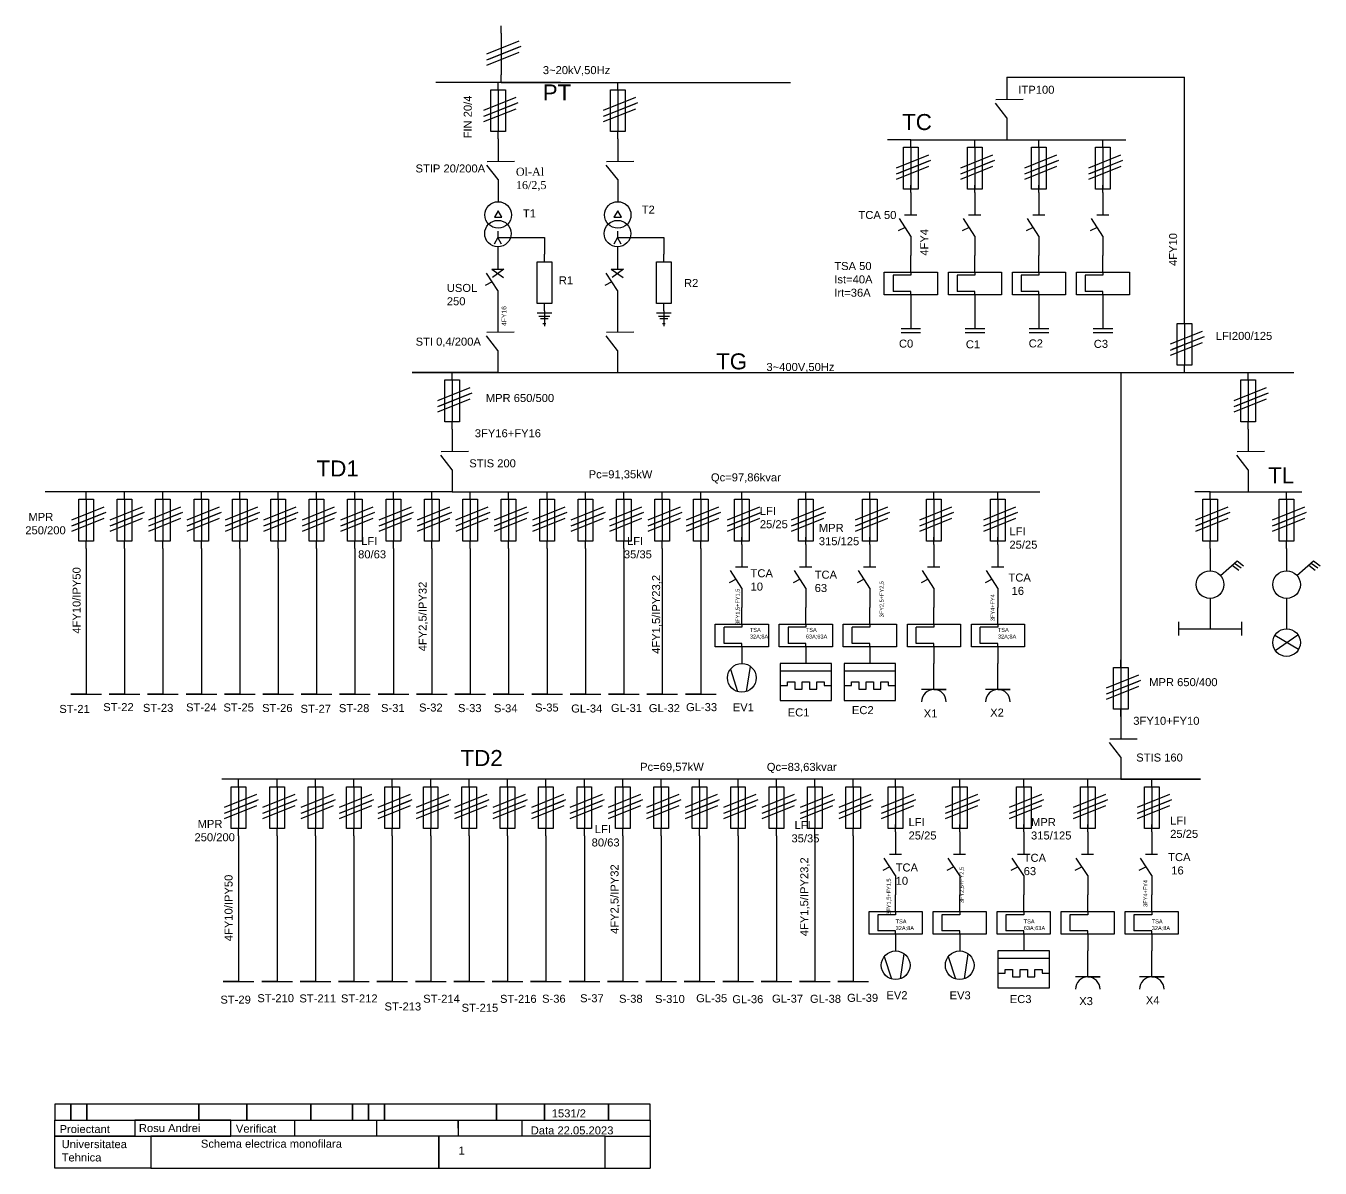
# Model space of a CAD drawing. Header units: millimetres. Extents: x 183 to 844, y 11 to 367.
# Drawn here: x 182.9 to 587.2, y 10.6 to 367.5 of the extents above; entities that cross this region are included whole.
import ezdxf

# ---------------------------------------------------------------- set-up
doc = ezdxf.new("R2010")
doc.units = ezdxf.units.MM
doc.styles.get("Standard").update_dxf_attribs({"font": 'arial.ttf'})

# ---------------------------------------------------------------- blocks, each defined once
blk = doc.blocks.new('*U5')
for p, q in [((0, 24.5), (0, 26.81)), ((0, 24.5), (0, 11.47)), ((-4.44, 18.11), (5.64, 22.14)), ((-4.44, 16.21), (5.65, 20.24)), ((-4.44, 16.21), (5.65, 20.24)), ((-4.44, 16.21), (5.65, 20.24)), ((-4.44, 16.21), (5.65, 20.24)), ((-3.83, 16.45), (6.25, 20.48)), ((-4.44, 14.56), (5.65, 18.59)), ((0, 10.39), (0, 12.7)), ((0, 10.39), (0, 3.4)), ((0, -3.23), (-3.56, 2.22)), ((-1.95, 3.38), (1.84, 3.42)), ((-1.78, -0.5), (-4, -1.63)), ((0, -3.23), (0, -9.25)), ((0, -14.49), (0, -9.25)), ((0, -15.49), (-5.55, -15.49)), ((0, -14.49), (0, -15.49)), ((0, -20.57), (-5.55, -20.57)), ((0, -21.57), (0, -20.57)), ((0, -21.57), (0, -26.81))]:
    blk.add_line(p, q)
for points in [[(-2.29, 24.5), (2.29, 24.5), (2.29, 11.47), (-2.29, 11.47)], [(-8.29, -14.49), (8.29, -14.49), (8.29, -21.57), (-8.29, -21.57)]]:
    blk.add_lwpolyline(points, close=True)
blk = doc.blocks.new('*U6')
at = {"color": 0, "linetype": 'ByBlock', "lineweight": -2, "transparency": 16777216}
for p in [(0, 0), (20, 0), (40, 0), (60, 0), (80, 0)]:
    blk.add_blockref('*U5', p, dxfattribs=at)
blk = doc.blocks.new('*U7')
for p, q in [((0, 24.5), (0, 26.81)), ((0, 24.5), (0, 11.47)), ((-4.44, 18.11), (5.64, 22.14)), ((-4.44, 16.21), (5.65, 20.24)), ((-4.44, 16.21), (5.65, 20.24)), ((-4.44, 16.21), (5.65, 20.24)), ((-4.44, 16.21), (5.65, 20.24)), ((-3.83, 16.45), (6.25, 20.48)), ((-4.44, 14.56), (5.65, 18.59)), ((0, 10.39), (0, 12.7)), ((0, 10.39), (0, 3.4)), ((0, -3.23), (-3.56, 2.22)), ((-1.95, 3.38), (1.84, 3.42)), ((-1.78, -0.5), (-4, -1.63)), ((0, -3.23), (0, -9.25)), ((0, -14.49), (0, -9.25)), ((0, -15.49), (-5.55, -15.49)), ((0, -14.49), (0, -15.49)), ((0, -20.57), (-5.55, -20.57)), ((0, -21.57), (0, -20.57)), ((0, -21.57), (0, -26.81))]:
    blk.add_line(p, q)
for points in [[(-2.29, 24.5), (2.29, 24.5), (2.29, 11.47), (-2.29, 11.47)], [(-8.29, -14.49), (8.29, -14.49), (8.29, -21.57), (-8.29, -21.57)]]:
    blk.add_lwpolyline(points, close=True)
blk = doc.blocks.new('*U8')
at = {"color": 0, "linetype": 'ByBlock', "lineweight": -2, "transparency": 16777216}
for p in [(0, 0), (20, 0), (40, 0), (60, 0), (80, 0)]:
    blk.add_blockref('*U7', p, dxfattribs=at)
blk = doc.blocks.new('*U9')
for p, q in [((0, 24.5), (0, 26.81)), ((0, 24.5), (0, 11.47)), ((-4.44, 18.11), (5.64, 22.14)), ((-4.44, 16.21), (5.65, 20.24)), ((-4.44, 16.21), (5.65, 20.24)), ((-4.44, 16.21), (5.65, 20.24)), ((-4.44, 16.21), (5.65, 20.24)), ((-3.83, 16.45), (6.25, 20.48)), ((-4.44, 14.56), (5.65, 18.59)), ((0, 10.39), (0, 12.7)), ((0, 10.39), (0, 3.4)), ((0, -3.23), (-3.56, 2.22)), ((-1.95, 3.38), (1.84, 3.42)), ((-1.78, -0.5), (-4, -1.63)), ((0, -3.23), (0, -9.25)), ((0, -14.49), (0, -9.25)), ((0, -15.49), (-5.55, -15.49)), ((0, -14.49), (0, -15.49)), ((0, -20.57), (-5.55, -20.57)), ((0, -21.57), (0, -20.57)), ((0, -21.57), (0, -26.81))]:
    blk.add_line(p, q)
for points in [[(-2.29, 24.5), (2.29, 24.5), (2.29, 11.47), (-2.29, 11.47)], [(-8.29, -14.49), (8.29, -14.49), (8.29, -21.57), (-8.29, -21.57)]]:
    blk.add_lwpolyline(points, close=True)
blk = doc.blocks.new('*U10')
at = {"color": 0, "linetype": 'ByBlock', "lineweight": -2, "transparency": 16777216}
for p in [(0, 0), (20, 0), (40, 0), (60, 0)]:
    blk.add_blockref('*U9', p, dxfattribs=at)

msp = doc.modelspace()

# ---------------------------------------------------------------- linework, layer by layer
for p, q in [((331.37, 365.15), (331.37, 367.46)), ((331.37, 365.15), (331.37, 352.12)), ((326.92, 358.77), (337.01, 362.8)), ((326.93, 356.87), (337.01, 360.9)), ((326.93, 356.87), (337.01, 360.9)), ((326.93, 356.87), (337.01, 360.9)), ((326.93, 356.87), (337.01, 360.9)), ((327.54, 357.11), (337.62, 361.14)), ((326.93, 355.21), (337.01, 359.24)), ((331.37, 349.81), (331.37, 352.12)), ((349.93, 349.81), (310.96, 349.81)), ((330.45, 347.5), (330.45, 349.81)), ((331.37, 349.81), (349.93, 349.81)), ((349.93, 349.81), (367.8, 349.81)), ((367.8, 347.5), (367.8, 349.81)), ((367.8, 349.81), (421.78, 349.81)), ((489.38, 351.46), (489.38, 344.47)), ((489.38, 351.46), (544.89, 351.46)), ((544.89, 276.79), (544.89, 351.46)), ((326, 341.12), (336.08, 345.15)), ((330.45, 347.5), (330.45, 334.47)), ((363.35, 341.12), (373.44, 345.15)), ((367.8, 347.5), (367.8, 334.47)), ((485.91, 344.44), (494.47, 344.52)), ((326.01, 339.22), (336.09, 343.25)), ((326.01, 339.22), (336.09, 343.25)), ((326.01, 339.22), (336.09, 343.25)), ((326.01, 339.22), (336.09, 343.25)), ((326.01, 337.56), (336.09, 341.59)), ((326.61, 339.46), (336.7, 343.49)), ((363.36, 339.22), (373.44, 343.25)), ((363.36, 339.22), (373.44, 343.25)), ((363.36, 339.22), (373.44, 343.25)), ((363.36, 339.22), (373.44, 343.25)), ((363.36, 337.56), (373.44, 341.59)), ((363.97, 339.46), (374.05, 343.49)), ((489.38, 338.76), (485.82, 343.29)), ((489.38, 338.76), (489.38, 331.82)), ((330.45, 332.16), (330.45, 334.47)), ((330.45, 332.16), (330.45, 325.17)), ((367.8, 332.16), (367.8, 334.47)), ((367.8, 332.16), (367.8, 325.17)), ((459.38, 331.82), (452.12, 331.82)), ((459.38, 331.82), (519.38, 331.82)), ((519.38, 331.82), (526.52, 331.82)), ((330.45, 319.46), (326.88, 323.99)), ((326.97, 325.14), (335.53, 325.22)), ((367.8, 319.46), (364.23, 323.99)), ((364.32, 325.14), (372.88, 325.22)), ((330.45, 319.46), (330.45, 312.52)), ((367.8, 319.46), (367.8, 312.52)), ((330.35, 303.31), (330.35, 301.31)), ((367.71, 303.31), (367.71, 301.31)), ((330.35, 301.31), (344.88, 301.31)), ((344.88, 301.31), (344.88, 296.09)), ((367.71, 301.31), (382.23, 301.31)), ((382.23, 301.31), (382.23, 296.09)), ((330.39, 298.42), (330.39, 291.42)), ((344.88, 293.78), (344.88, 296.09)), ((367.74, 298.42), (367.74, 291.42)), ((382.23, 293.78), (382.23, 296.09)), ((328.43, 291.4), (332.22, 291.44)), ((328.43, 291.4), (332.12, 288.89)), ((332.22, 291.44), (328.68, 288.89)), ((365.79, 291.4), (369.57, 291.44)), ((365.79, 291.4), (369.47, 288.89)), ((369.57, 291.44), (366.03, 288.89)), ((328.6, 287.52), (326.38, 286.39)), ((330.39, 284.8), (326.82, 290.24)), ((365.96, 287.52), (363.74, 286.39)), ((367.74, 284.8), (364.17, 290.24)), ((453.83, 289.53), (453.83, 284.45)), ((473.83, 289.53), (473.83, 284.45)), ((493.83, 289.53), (493.83, 284.45)), ((513.83, 289.53), (513.83, 284.45)), ((330.39, 284.8), (330.39, 278.78)), ((367.74, 284.8), (367.74, 278.78)), ((344.88, 278.44), (344.88, 280.75)), ((382.23, 278.44), (382.23, 280.75)), ((330.39, 278.78), (330.39, 271.78)), ((342.6, 277.78), (347.17, 277.78)), ((343.16, 276.78), (346.61, 276.78)), ((346.11, 275.88), (343.66, 275.88)), ((344.88, 278.44), (344.88, 277.78)), ((344.88, 277.78), (344.88, 275.17)), ((344.88, 275.17), (344.88, 273.68)), ((367.74, 278.78), (367.74, 271.78)), ((379.95, 277.78), (384.52, 277.78)), ((380.51, 276.78), (383.96, 276.78)), ((383.46, 275.88), (381.01, 275.88)), ((382.23, 278.44), (382.23, 277.78)), ((382.23, 277.78), (382.23, 275.17)), ((382.23, 275.17), (382.23, 273.68)), ((459.38, 278.21), (459.38, 272.93)), ((479.38, 278.21), (479.38, 272.93)), ((499.38, 278.21), (499.38, 272.93)), ((519.38, 278.21), (519.38, 272.93)), ((544.89, 274.48), (544.89, 276.79)), ((326.91, 271.75), (335.47, 271.83)), ((344.46, 274.43), (345.3, 274.43)), ((364.26, 271.75), (372.82, 271.83)), ((381.81, 274.43), (382.66, 274.43)), ((456.32, 272.93), (459.38, 272.93)), ((456.32, 271.7), (459.38, 271.7)), ((459.38, 272.93), (462.44, 272.93)), ((459.38, 271.7), (462.44, 271.7)), ((476.32, 272.93), (479.38, 272.93)), ((476.32, 271.7), (479.38, 271.7)), ((479.38, 272.93), (482.44, 272.93)), ((479.38, 271.7), (482.44, 271.7)), ((496.32, 272.93), (499.38, 272.93)), ((496.32, 271.7), (499.38, 271.7)), ((499.38, 272.93), (502.44, 272.93)), ((499.38, 271.7), (502.44, 271.7)), ((516.32, 272.93), (519.38, 272.93)), ((516.32, 271.7), (519.38, 271.7)), ((519.38, 272.93), (522.44, 272.93)), ((519.38, 271.7), (522.44, 271.7)), ((540.44, 268.09), (550.52, 272.12)), ((544.89, 274.48), (544.89, 261.45)), ((330.39, 266.08), (326.82, 270.61)), ((367.74, 266.08), (364.17, 270.61)), ((540.45, 266.19), (550.53, 270.22)), ((540.45, 266.19), (550.53, 270.22)), ((540.45, 266.19), (550.53, 270.22)), ((540.45, 266.19), (550.53, 270.22)), ((540.45, 264.54), (550.53, 268.57)), ((541.05, 266.43), (551.14, 270.46)), ((330.39, 266.08), (330.39, 259.14)), ((367.74, 266.08), (367.74, 259.14)), ((330.39, 259.14), (303.55, 259.14)), ((303.55, 259.14), (524.97, 259.14)), ((316.09, 256.83), (316.09, 259.14)), ((316.09, 256.83), (316.09, 259.14)), ((524.97, 259.14), (524.97, 144.69)), ((524.97, 259.14), (564.8, 259.14)), ((544.89, 259.14), (544.89, 261.45)), ((564.8, 256.83), (564.8, 259.14)), ((564.8, 256.83), (564.8, 259.14)), ((564.8, 259.14), (579.04, 259.14)), ((316.09, 256.83), (316.09, 243.8)), ((316.09, 256.83), (316.09, 243.8)), ((564.8, 256.83), (564.8, 243.8)), ((564.8, 256.83), (564.8, 243.8)), ((311.65, 250.44), (321.73, 254.47)), ((311.65, 250.44), (321.73, 254.47)), ((311.65, 248.54), (321.74, 252.57)), ((311.65, 248.54), (321.74, 252.57)), ((311.65, 248.54), (321.74, 252.57)), ((311.65, 248.54), (321.74, 252.57)), ((311.65, 248.54), (321.74, 252.57)), ((311.65, 248.54), (321.74, 252.57)), ((311.65, 248.54), (321.74, 252.57)), ((311.65, 248.54), (321.74, 252.57)), ((311.65, 246.88), (321.74, 250.91)), ((311.65, 246.88), (321.74, 250.91)), ((312.26, 248.78), (322.34, 252.81)), ((312.26, 248.78), (322.34, 252.81)), ((560.36, 250.44), (570.44, 254.47)), ((560.36, 250.44), (570.44, 254.47)), ((560.36, 248.54), (570.45, 252.57)), ((560.36, 248.54), (570.45, 252.57)), ((560.36, 248.54), (570.45, 252.57)), ((560.36, 248.54), (570.45, 252.57)), ((560.36, 248.54), (570.45, 252.57)), ((560.36, 248.54), (570.45, 252.57)), ((560.36, 248.54), (570.45, 252.57)), ((560.36, 248.54), (570.45, 252.57)), ((560.36, 246.89), (570.45, 250.92)), ((560.36, 246.89), (570.45, 250.92)), ((560.97, 248.78), (571.05, 252.81)), ((560.97, 248.78), (571.05, 252.81)), ((316.09, 241.49), (316.09, 243.8)), ((316.09, 241.49), (316.09, 243.8)), ((564.8, 241.49), (564.8, 243.8)), ((564.8, 241.49), (564.8, 243.8)), ((316.09, 241.49), (316.09, 234.49)), ((316.09, 241.49), (316.09, 234.49)), ((564.8, 241.49), (564.8, 234.49)), ((564.8, 241.49), (564.8, 234.49)), ((312.62, 234.46), (321.18, 234.54)), ((312.62, 234.46), (321.18, 234.54)), ((561.33, 234.46), (569.88, 234.54)), ((561.33, 234.46), (569.88, 234.54)), ((316.09, 228.79), (312.53, 233.32)), ((316.09, 228.79), (312.53, 233.32)), ((564.8, 228.79), (561.24, 233.32)), ((564.8, 228.79), (561.24, 233.32)), ((316.09, 228.79), (316.09, 221.85)), ((316.09, 228.79), (316.09, 221.85)), ((564.8, 228.79), (564.8, 221.85)), ((564.8, 228.79), (564.8, 221.85)), ((316.09, 221.85), (188.99, 221.85)), ((201.73, 219.54), (201.73, 221.85)), ((201.73, 219.54), (201.73, 206.51)), ((213.73, 219.54), (213.73, 221.85)), ((213.73, 219.54), (213.73, 206.51)), ((225.73, 219.54), (225.73, 221.85)), ((225.73, 219.54), (225.73, 206.51)), ((237.73, 219.54), (237.73, 221.85)), ((237.73, 219.54), (237.73, 206.51)), ((249.73, 219.54), (249.73, 221.85)), ((249.73, 219.54), (249.73, 206.51)), ((261.73, 219.54), (261.73, 221.85)), ((261.73, 219.54), (261.73, 206.51)), ((273.73, 219.54), (273.73, 221.85)), ((273.73, 219.54), (273.73, 206.51)), ((285.73, 219.54), (285.73, 221.85)), ((285.73, 219.54), (285.73, 206.51)), ((297.73, 219.54), (297.73, 221.85)), ((297.73, 219.54), (297.73, 206.51)), ((309.73, 219.54), (309.73, 221.85)), ((309.73, 219.54), (309.73, 206.51)), ((316.09, 221.85), (404.2, 221.85)), ((321.73, 219.54), (321.73, 221.85)), ((321.73, 219.54), (321.73, 206.51)), ((333.73, 219.54), (333.73, 221.85)), ((333.73, 219.54), (333.73, 206.51)), ((345.73, 219.54), (345.73, 221.85)), ((345.73, 219.54), (345.73, 206.51)), ((357.73, 219.54), (357.73, 221.85)), ((357.73, 219.54), (357.73, 206.51)), ((369.73, 219.54), (369.73, 221.85)), ((369.73, 219.54), (369.73, 206.51)), ((381.73, 219.54), (381.73, 221.85)), ((381.73, 219.54), (381.73, 206.51)), ((393.73, 219.54), (393.73, 221.85)), ((393.73, 219.54), (393.73, 206.51)), ((404.2, 221.85), (499.7, 221.85)), ((552.84, 221.85), (548.05, 221.85)), ((552.84, 221.85), (564.8, 221.85)), ((552.84, 219.54), (552.84, 221.85)), ((552.84, 219.54), (552.84, 221.85)), ((552.84, 219.54), (552.84, 206.51)), ((552.84, 219.54), (552.84, 206.51)), ((564.8, 221.85), (576.76, 221.85)), ((576.76, 221.85), (581.49, 221.85)), ((576.76, 219.54), (576.76, 221.85)), ((576.76, 219.54), (576.76, 221.85)), ((576.76, 219.54), (576.76, 206.51)), ((576.76, 219.54), (576.76, 206.51)), ((197.28, 213.15), (207.37, 217.18)), ((197.29, 211.25), (207.37, 215.28)), ((197.29, 211.25), (207.37, 215.28)), ((197.29, 211.25), (207.37, 215.28)), ((197.29, 211.25), (207.37, 215.28)), ((197.9, 211.49), (207.98, 215.52)), ((209.28, 213.15), (219.37, 217.18)), ((209.29, 211.25), (219.37, 215.28)), ((209.29, 211.25), (219.37, 215.28)), ((209.29, 211.25), (219.37, 215.28)), ((209.29, 211.25), (219.37, 215.28)), ((209.9, 211.49), (219.98, 215.52)), ((221.28, 213.15), (231.37, 217.18)), ((221.29, 211.25), (231.37, 215.28)), ((221.29, 211.25), (231.37, 215.28)), ((221.29, 211.25), (231.37, 215.28)), ((221.29, 211.25), (231.37, 215.28)), ((221.9, 211.49), (231.98, 215.52)), ((233.28, 213.15), (243.37, 217.18)), ((233.29, 211.25), (243.37, 215.28)), ((233.29, 211.25), (243.37, 215.28)), ((233.29, 211.25), (243.37, 215.28)), ((233.29, 211.25), (243.37, 215.28)), ((233.9, 211.49), (243.98, 215.52)), ((245.28, 213.15), (255.37, 217.18)), ((245.29, 211.25), (255.37, 215.28)), ((245.29, 211.25), (255.37, 215.28)), ((245.29, 211.25), (255.37, 215.28)), ((245.29, 211.25), (255.37, 215.28)), ((245.9, 211.49), (255.98, 215.52)), ((257.28, 213.15), (267.37, 217.18)), ((257.29, 211.25), (267.37, 215.28)), ((257.29, 211.25), (267.37, 215.28)), ((257.29, 211.25), (267.37, 215.28)), ((257.29, 211.25), (267.37, 215.28)), ((257.9, 211.49), (267.98, 215.52)), ((269.28, 213.15), (279.37, 217.18)), ((269.29, 211.25), (279.37, 215.28)), ((269.29, 211.25), (279.37, 215.28)), ((269.29, 211.25), (279.37, 215.28)), ((269.29, 211.25), (279.37, 215.28)), ((269.9, 211.49), (279.98, 215.52)), ((281.28, 213.15), (291.37, 217.18)), ((281.29, 211.25), (291.37, 215.28)), ((281.29, 211.25), (291.37, 215.28)), ((281.29, 211.25), (291.37, 215.28)), ((281.29, 211.25), (291.37, 215.28)), ((281.9, 211.49), (291.98, 215.52)), ((293.28, 213.15), (303.37, 217.18)), ((293.29, 211.25), (303.37, 215.28)), ((293.29, 211.25), (303.37, 215.28)), ((293.29, 211.25), (303.37, 215.28)), ((293.29, 211.25), (303.37, 215.28)), ((293.9, 211.49), (303.98, 215.52)), ((305.28, 213.15), (315.37, 217.18)), ((305.29, 211.25), (315.37, 215.28)), ((305.29, 211.25), (315.37, 215.28)), ((305.29, 211.25), (315.37, 215.28)), ((305.29, 211.25), (315.37, 215.28)), ((305.9, 211.49), (315.98, 215.52)), ((317.28, 213.15), (327.37, 217.18)), ((317.29, 211.25), (327.37, 215.28)), ((317.29, 211.25), (327.37, 215.28)), ((317.29, 211.25), (327.37, 215.28)), ((317.29, 211.25), (327.37, 215.28)), ((317.9, 211.49), (327.98, 215.52)), ((329.28, 213.15), (339.37, 217.18)), ((329.29, 211.25), (339.37, 215.28)), ((329.29, 211.25), (339.37, 215.28)), ((329.29, 211.25), (339.37, 215.28)), ((329.29, 211.25), (339.37, 215.28)), ((329.9, 211.49), (339.98, 215.52)), ((341.28, 213.15), (351.37, 217.18)), ((341.29, 211.25), (351.37, 215.28)), ((341.29, 211.25), (351.37, 215.28)), ((341.29, 211.25), (351.37, 215.28)), ((341.29, 211.25), (351.37, 215.28)), ((341.9, 211.49), (351.98, 215.52)), ((353.28, 213.15), (363.37, 217.18)), ((353.29, 211.25), (363.37, 215.28)), ((353.29, 211.25), (363.37, 215.28)), ((353.29, 211.25), (363.37, 215.28)), ((353.29, 211.25), (363.37, 215.28)), ((353.9, 211.49), (363.98, 215.52)), ((365.28, 213.15), (375.37, 217.18)), ((365.29, 211.25), (375.37, 215.28)), ((365.29, 211.25), (375.37, 215.28)), ((365.29, 211.25), (375.37, 215.28)), ((365.29, 211.25), (375.37, 215.28)), ((365.9, 211.49), (375.98, 215.52)), ((377.28, 213.15), (387.37, 217.18)), ((377.29, 211.25), (387.37, 215.28)), ((377.29, 211.25), (387.37, 215.28)), ((377.29, 211.25), (387.37, 215.28)), ((377.29, 211.25), (387.37, 215.28)), ((377.9, 211.49), (387.98, 215.52)), ((389.28, 213.15), (399.37, 217.18)), ((389.29, 211.25), (399.37, 215.28)), ((389.29, 211.25), (399.37, 215.28)), ((389.29, 211.25), (399.37, 215.28)), ((389.29, 211.25), (399.37, 215.28)), ((389.9, 211.49), (399.98, 215.52)), ((548.4, 213.15), (558.48, 217.18)), ((548.4, 213.15), (558.48, 217.18)), ((548.41, 211.25), (558.49, 215.28)), ((548.41, 211.25), (558.49, 215.28)), ((548.41, 211.25), (558.49, 215.28)), ((548.41, 211.25), (558.49, 215.28)), ((548.41, 211.25), (558.49, 215.28)), ((548.41, 211.25), (558.49, 215.28)), ((548.41, 211.25), (558.49, 215.28)), ((548.41, 211.25), (558.49, 215.28)), ((549.01, 211.49), (559.1, 215.52)), ((549.01, 211.49), (559.1, 215.52)), ((572.31, 213.15), (582.4, 217.18)), ((572.31, 213.15), (582.4, 217.18)), ((572.32, 211.25), (582.4, 215.28)), ((572.32, 211.25), (582.4, 215.28)), ((572.32, 211.25), (582.4, 215.28)), ((572.32, 211.25), (582.4, 215.28)), ((572.32, 211.25), (582.4, 215.28)), ((572.32, 211.25), (582.4, 215.28)), ((572.32, 211.25), (582.4, 215.28)), ((572.32, 211.25), (582.4, 215.28)), ((572.93, 211.49), (583.01, 215.52)), ((572.93, 211.49), (583.01, 215.52)), ((197.29, 209.6), (207.37, 213.63)), ((209.29, 209.6), (219.37, 213.63)), ((221.29, 209.6), (231.37, 213.63)), ((233.29, 209.6), (243.37, 213.63)), ((245.29, 209.6), (255.37, 213.63)), ((257.29, 209.6), (267.37, 213.63)), ((269.29, 209.6), (279.37, 213.63)), ((281.29, 209.6), (291.37, 213.63)), ((293.29, 209.6), (303.37, 213.63)), ((305.29, 209.6), (315.37, 213.63)), ((317.29, 209.6), (327.37, 213.63)), ((329.29, 209.6), (339.37, 213.63)), ((341.29, 209.6), (351.37, 213.63)), ((353.29, 209.6), (363.37, 213.63)), ((365.29, 209.6), (375.37, 213.63)), ((377.29, 209.6), (387.37, 213.63)), ((389.29, 209.6), (399.37, 213.63)), ((548.41, 209.6), (558.49, 213.63)), ((548.41, 209.6), (558.49, 213.63)), ((572.32, 209.6), (582.4, 213.63)), ((572.32, 209.6), (582.4, 213.63)), ((201.73, 204.2), (201.73, 206.51)), ((213.73, 204.2), (213.73, 206.51)), ((225.73, 204.2), (225.73, 206.51)), ((237.73, 204.2), (237.73, 206.51)), ((249.73, 204.2), (249.73, 206.51)), ((261.73, 204.2), (261.73, 206.51)), ((273.73, 204.2), (273.73, 206.51)), ((285.73, 204.2), (285.73, 206.51)), ((297.73, 204.2), (297.73, 206.51)), ((309.73, 204.2), (309.73, 206.51)), ((321.73, 204.2), (321.73, 206.51)), ((333.73, 204.2), (333.73, 206.51)), ((345.73, 204.2), (345.73, 206.51)), ((357.73, 204.2), (357.73, 206.51)), ((369.73, 204.2), (369.73, 206.51)), ((381.73, 204.2), (381.73, 206.51)), ((393.73, 204.2), (393.73, 206.51)), ((552.84, 204.2), (552.84, 206.51)), ((552.84, 204.2), (552.84, 206.51)), ((576.76, 204.2), (576.76, 206.51)), ((576.76, 204.2), (576.76, 206.51)), ((201.73, 204.2), (201.73, 190.07)), ((213.73, 204.2), (213.73, 190.07)), ((225.73, 204.2), (225.73, 190.07)), ((237.73, 204.2), (237.73, 190.07)), ((249.73, 204.2), (249.73, 190.07)), ((261.73, 204.2), (261.73, 190.07)), ((273.73, 204.2), (273.73, 190.07)), ((285.73, 204.2), (285.73, 190.07)), ((297.73, 204.2), (297.73, 190.07)), ((309.73, 204.2), (309.73, 190.07)), ((321.73, 204.2), (321.73, 190.07)), ((333.73, 204.2), (333.73, 190.07)), ((345.73, 204.2), (345.73, 190.07)), ((357.73, 204.2), (357.73, 190.07)), ((369.73, 204.2), (369.73, 190.07)), ((381.73, 204.2), (381.73, 190.07)), ((393.73, 204.2), (393.73, 190.07)), ((552.84, 204.2), (552.84, 197.2)), ((552.84, 204.2), (552.84, 197.2)), ((576.76, 204.2), (576.76, 197.2)), ((576.76, 204.2), (576.76, 197.2)), ((556.08, 195.73), (561.28, 200.29)), ((559.77, 198.97), (561.81, 197.45)), ((560.53, 199.63), (562.56, 198.11)), ((561.28, 200.29), (563.31, 198.76)), ((580, 195.73), (585.19, 200.29)), ((583.69, 198.97), (585.72, 197.45)), ((584.44, 199.63), (586.47, 198.11)), ((585.19, 200.29), (587.23, 198.76)), ((201.73, 190.07), (201.73, 158.67)), ((213.73, 190.07), (213.73, 158.67)), ((225.73, 190.07), (225.73, 158.67)), ((237.73, 190.07), (237.73, 158.67)), ((249.73, 190.07), (249.73, 158.67)), ((261.73, 190.07), (261.73, 158.67)), ((273.73, 190.07), (273.73, 158.67)), ((285.73, 190.07), (285.73, 158.67)), ((297.73, 190.07), (297.73, 158.67)), ((309.73, 190.07), (309.73, 158.67)), ((321.73, 190.07), (321.73, 158.67)), ((333.73, 190.07), (333.73, 158.67)), ((345.73, 190.07), (345.73, 158.67)), ((357.73, 190.07), (357.73, 158.67)), ((369.73, 190.07), (369.73, 158.67)), ((381.73, 190.07), (381.73, 158.67)), ((393.73, 190.07), (393.73, 158.67)), ((552.84, 188.59), (552.84, 179.08)), ((576.76, 188.59), (576.76, 179.08)), ((401.01, 174.47), (401.01, 179.55)), ((421.01, 179.55), (421.01, 174.47)), ((441.01, 174.47), (441.01, 179.55)), ((461.01, 174.47), (461.01, 179.55)), ((481.01, 174.47), (481.01, 179.55)), ((542.98, 181.21), (542.98, 176.95)), ((542.98, 179.08), (562.7, 179.08)), ((562.7, 181.21), (562.7, 176.95)), ((580.48, 172.59), (573.04, 176.95)), ((573.23, 172.3), (580.29, 177.24)), ((403, 166.45), (405.22, 159.49)), ((408.06, 159.53), (409.26, 167.33)), ((418.5, 165.93), (434.63, 165.93)), ((438.5, 165.93), (454.63, 165.93)), ((466.57, 160.12), (466.57, 168.23)), ((486.57, 160.12), (486.57, 168.23)), ((524.97, 167.03), (524.97, 169.34)), ((524.97, 167.03), (524.97, 169.34)), ((524.97, 167.03), (524.97, 154)), ((524.97, 167.03), (524.97, 154)), ((420.81, 161.32), (420.81, 162.47)), ((420.81, 162.47), (423.11, 162.47)), ((423.11, 162.47), (423.11, 160.17)), ((425.42, 160.17), (425.42, 162.47)), ((425.42, 162.47), (427.72, 162.47)), ((427.72, 162.47), (427.72, 160.17)), ((430.02, 160.17), (430.02, 162.47)), ((430.02, 162.47), (432.33, 162.47)), ((432.33, 162.47), (432.33, 161.32)), ((440.81, 161.32), (440.81, 162.47)), ((440.81, 162.47), (443.11, 162.47)), ((443.11, 162.47), (443.11, 160.17)), ((445.42, 160.17), (445.42, 162.47)), ((445.42, 162.47), (447.72, 162.47)), ((447.72, 162.47), (447.72, 160.17)), ((450.02, 160.17), (450.02, 162.47)), ((450.02, 162.47), (452.33, 162.47)), ((452.33, 162.47), (452.33, 161.32)), ((520.53, 160.64), (530.61, 164.67)), ((520.53, 160.64), (530.61, 164.67)), ((520.54, 158.74), (530.62, 162.77)), ((520.54, 158.74), (530.62, 162.77)), ((520.54, 158.74), (530.62, 162.77)), ((520.54, 158.74), (530.62, 162.77)), ((520.54, 158.74), (530.62, 162.77)), ((520.54, 158.74), (530.62, 162.77)), ((520.54, 158.74), (530.62, 162.77)), ((520.54, 158.74), (530.62, 162.77)), ((521.14, 158.98), (531.22, 163.01)), ((521.14, 158.98), (531.22, 163.01)), ((201.73, 158.67), (196.94, 158.67)), ((196.94, 158.67), (206.52, 158.67)), ((213.73, 158.67), (208.94, 158.67)), ((208.94, 158.67), (218.52, 158.67)), ((225.73, 158.67), (220.94, 158.67)), ((220.94, 158.67), (230.52, 158.67)), ((237.73, 158.67), (232.94, 158.67)), ((232.94, 158.67), (242.52, 158.67)), ((249.73, 158.67), (244.94, 158.67)), ((244.94, 158.67), (254.52, 158.67)), ((261.73, 158.67), (256.94, 158.67)), ((256.94, 158.67), (266.52, 158.67)), ((273.73, 158.67), (268.94, 158.67)), ((268.94, 158.67), (278.52, 158.67)), ((285.73, 158.67), (280.94, 158.67)), ((280.94, 158.67), (290.52, 158.67)), ((297.73, 158.67), (292.94, 158.67)), ((292.94, 158.67), (302.52, 158.67)), ((309.73, 158.67), (304.94, 158.67)), ((304.94, 158.67), (314.52, 158.67)), ((321.73, 158.67), (316.94, 158.67)), ((316.94, 158.67), (326.52, 158.67)), ((333.73, 158.67), (328.94, 158.67)), ((328.94, 158.67), (338.52, 158.67)), ((345.73, 158.67), (340.94, 158.67)), ((340.94, 158.67), (350.52, 158.67)), ((357.73, 158.67), (352.94, 158.67)), ((352.94, 158.67), (362.52, 158.67)), ((369.73, 158.67), (364.94, 158.67)), ((364.94, 158.67), (374.52, 158.67)), ((381.73, 158.67), (376.94, 158.67)), ((376.94, 158.67), (386.52, 158.67)), ((393.73, 158.67), (388.94, 158.67)), ((388.94, 158.67), (398.52, 158.67)), ((418.5, 161.32), (420.81, 161.32)), ((423.11, 160.17), (425.42, 160.17)), ((427.72, 160.17), (430.02, 160.17)), ((432.33, 161.32), (434.63, 161.32)), ((438.5, 161.32), (440.81, 161.32)), ((443.11, 160.17), (445.42, 160.17)), ((447.72, 160.17), (450.02, 160.17)), ((452.33, 161.32), (454.63, 161.32)), ((470.41, 160.12), (462.72, 160.12)), ((466.57, 160.12), (470.41, 160.12)), ((490.41, 160.12), (482.72, 160.12)), ((486.57, 160.12), (490.41, 160.12)), ((520.54, 157.09), (530.62, 161.12)), ((520.54, 157.09), (530.62, 161.12)), ((524.97, 151.69), (524.97, 154)), ((524.97, 151.69), (524.97, 154)), ((524.97, 151.69), (524.97, 144.69)), ((524.97, 151.69), (524.97, 144.69)), ((524.97, 138.99), (521.41, 143.52)), ((524.97, 138.99), (521.41, 143.52)), ((521.5, 144.66), (530.06, 144.74)), ((521.5, 144.66), (530.06, 144.74)), ((524.97, 138.99), (524.97, 132.05)), ((524.97, 138.99), (524.97, 132.05)), ((524.97, 138.99), (524.97, 132.05)), ((249.38, 132.05), (244.17, 132.05)), ((549.85, 132.05), (249.38, 132.05)), ((249.38, 129.74), (249.38, 132.05)), ((249.38, 129.74), (249.38, 116.71)), ((261.38, 129.74), (261.38, 132.05)), ((261.38, 129.74), (261.38, 116.71)), ((273.38, 129.74), (273.38, 132.05)), ((273.38, 129.74), (273.38, 116.71)), ((285.38, 129.74), (285.38, 132.05)), ((285.38, 129.74), (285.38, 116.71)), ((297.38, 129.74), (297.38, 132.05)), ((297.38, 129.74), (297.38, 116.71)), ((309.38, 129.74), (309.38, 132.05)), ((309.38, 129.74), (309.38, 116.71)), ((321.38, 129.74), (321.38, 132.05)), ((321.38, 129.74), (321.38, 116.71)), ((333.38, 129.74), (333.38, 132.05)), ((333.38, 129.74), (333.38, 116.71)), ((345.38, 129.74), (345.38, 132.05)), ((345.38, 129.74), (345.38, 116.71)), ((357.38, 129.74), (357.38, 132.05)), ((357.38, 129.74), (357.38, 116.71)), ((369.38, 129.74), (369.38, 132.05)), ((369.38, 129.74), (369.38, 116.71)), ((381.38, 129.74), (381.38, 132.05)), ((381.38, 129.74), (381.38, 116.71)), ((393.38, 129.74), (393.38, 132.05)), ((393.38, 129.74), (393.38, 116.71)), ((405.38, 129.74), (405.38, 132.05)), ((405.38, 129.74), (405.38, 116.71)), ((417.38, 129.74), (417.38, 132.05)), ((417.38, 129.74), (417.38, 116.71)), ((429.38, 129.74), (429.38, 132.05)), ((429.38, 129.74), (429.38, 116.71)), ((441.38, 129.74), (441.38, 132.05)), ((441.38, 129.74), (441.38, 116.71)), ((524.97, 132.05), (549.85, 132.05)), ((244.93, 123.35), (255.02, 127.38)), ((244.94, 121.45), (255.03, 125.48)), ((244.94, 121.45), (255.03, 125.48)), ((244.94, 121.45), (255.03, 125.48)), ((244.94, 121.45), (255.03, 125.48)), ((245.55, 121.69), (255.63, 125.72)), ((256.93, 123.35), (267.02, 127.38)), ((256.94, 121.45), (267.03, 125.48)), ((256.94, 121.45), (267.03, 125.48)), ((256.94, 121.45), (267.03, 125.48)), ((256.94, 121.45), (267.03, 125.48)), ((257.55, 121.69), (267.63, 125.72)), ((268.93, 123.35), (279.02, 127.38)), ((268.94, 121.45), (279.03, 125.48)), ((268.94, 121.45), (279.03, 125.48)), ((268.94, 121.45), (279.03, 125.48)), ((268.94, 121.45), (279.03, 125.48)), ((269.55, 121.69), (279.63, 125.72)), ((280.93, 123.35), (291.02, 127.38)), ((280.94, 121.45), (291.03, 125.48)), ((280.94, 121.45), (291.03, 125.48)), ((280.94, 121.45), (291.03, 125.48)), ((280.94, 121.45), (291.03, 125.48)), ((281.55, 121.69), (291.63, 125.72)), ((292.93, 123.35), (303.02, 127.38)), ((292.94, 121.45), (303.03, 125.48)), ((292.94, 121.45), (303.03, 125.48)), ((292.94, 121.45), (303.03, 125.48)), ((292.94, 121.45), (303.03, 125.48)), ((293.55, 121.69), (303.63, 125.72)), ((304.93, 123.35), (315.02, 127.38)), ((304.94, 121.45), (315.03, 125.48)), ((304.94, 121.45), (315.03, 125.48)), ((304.94, 121.45), (315.03, 125.48)), ((304.94, 121.45), (315.03, 125.48)), ((305.55, 121.69), (315.63, 125.72)), ((316.93, 123.35), (327.02, 127.38)), ((316.94, 121.45), (327.03, 125.48)), ((316.94, 121.45), (327.03, 125.48)), ((316.94, 121.45), (327.03, 125.48)), ((316.94, 121.45), (327.03, 125.48)), ((317.55, 121.69), (327.63, 125.72)), ((328.93, 123.35), (339.02, 127.38)), ((328.94, 121.45), (339.03, 125.48)), ((328.94, 121.45), (339.03, 125.48)), ((328.94, 121.45), (339.03, 125.48)), ((328.94, 121.45), (339.03, 125.48)), ((329.55, 121.69), (339.63, 125.72)), ((340.93, 123.35), (351.02, 127.38)), ((340.94, 121.45), (351.03, 125.48)), ((340.94, 121.45), (351.03, 125.48)), ((340.94, 121.45), (351.03, 125.48)), ((340.94, 121.45), (351.03, 125.48)), ((341.55, 121.69), (351.63, 125.72)), ((352.93, 123.35), (363.02, 127.38)), ((352.94, 121.45), (363.03, 125.48)), ((352.94, 121.45), (363.03, 125.48)), ((352.94, 121.45), (363.03, 125.48)), ((352.94, 121.45), (363.03, 125.48)), ((353.55, 121.69), (363.63, 125.72)), ((364.93, 123.35), (375.02, 127.38)), ((364.94, 121.45), (375.03, 125.48)), ((364.94, 121.45), (375.03, 125.48)), ((364.94, 121.45), (375.03, 125.48)), ((364.94, 121.45), (375.03, 125.48)), ((365.55, 121.69), (375.63, 125.72)), ((376.93, 123.35), (387.02, 127.38)), ((376.94, 121.45), (387.03, 125.48)), ((376.94, 121.45), (387.03, 125.48)), ((376.94, 121.45), (387.03, 125.48)), ((376.94, 121.45), (387.03, 125.48)), ((377.55, 121.69), (387.63, 125.72)), ((388.93, 123.35), (399.02, 127.38)), ((388.94, 121.45), (399.03, 125.48)), ((388.94, 121.45), (399.03, 125.48)), ((388.94, 121.45), (399.03, 125.48)), ((388.94, 121.45), (399.03, 125.48)), ((389.55, 121.69), (399.63, 125.72)), ((400.93, 123.35), (411.02, 127.38)), ((400.94, 121.45), (411.03, 125.48)), ((400.94, 121.45), (411.03, 125.48)), ((400.94, 121.45), (411.03, 125.48)), ((400.94, 121.45), (411.03, 125.48)), ((401.55, 121.69), (411.63, 125.72)), ((412.93, 123.35), (423.02, 127.38)), ((412.94, 121.45), (423.03, 125.48)), ((412.94, 121.45), (423.03, 125.48)), ((412.94, 121.45), (423.03, 125.48)), ((412.94, 121.45), (423.03, 125.48)), ((413.55, 121.69), (423.63, 125.72)), ((424.93, 123.35), (435.02, 127.38)), ((424.94, 121.45), (435.03, 125.48)), ((424.94, 121.45), (435.03, 125.48)), ((424.94, 121.45), (435.03, 125.48)), ((424.94, 121.45), (435.03, 125.48)), ((425.55, 121.69), (435.63, 125.72)), ((436.93, 123.35), (447.02, 127.38)), ((436.94, 121.45), (447.03, 125.48)), ((436.94, 121.45), (447.03, 125.48)), ((436.94, 121.45), (447.03, 125.48)), ((436.94, 121.45), (447.03, 125.48)), ((437.55, 121.69), (447.63, 125.72)), ((244.94, 119.8), (255.03, 123.83)), ((256.94, 119.8), (267.03, 123.83)), ((268.94, 119.8), (279.03, 123.83)), ((280.94, 119.8), (291.03, 123.83)), ((292.94, 119.8), (303.03, 123.83)), ((304.94, 119.8), (315.03, 123.83)), ((316.94, 119.8), (327.03, 123.83)), ((328.94, 119.8), (339.03, 123.83)), ((340.94, 119.8), (351.03, 123.83)), ((352.94, 119.8), (363.03, 123.83)), ((364.94, 119.8), (375.03, 123.83)), ((376.94, 119.8), (387.03, 123.83)), ((388.94, 119.8), (399.03, 123.83)), ((400.94, 119.8), (411.03, 123.83)), ((412.94, 119.8), (423.03, 123.83)), ((424.94, 119.8), (435.03, 123.83)), ((436.94, 119.8), (447.03, 123.83)), ((249.38, 114.4), (249.38, 116.71)), ((249.38, 114.4), (249.38, 100.27)), ((261.38, 114.4), (261.38, 116.71)), ((261.38, 114.4), (261.38, 100.27)), ((273.38, 114.4), (273.38, 116.71)), ((273.38, 114.4), (273.38, 100.27)), ((285.38, 114.4), (285.38, 116.71)), ((285.38, 114.4), (285.38, 100.27)), ((297.38, 114.4), (297.38, 116.71)), ((297.38, 114.4), (297.38, 100.27)), ((309.38, 114.4), (309.38, 116.71)), ((309.38, 114.4), (309.38, 100.27)), ((321.38, 114.4), (321.38, 116.71)), ((321.38, 114.4), (321.38, 100.27)), ((333.38, 114.4), (333.38, 116.71)), ((333.38, 114.4), (333.38, 100.27)), ((345.38, 114.4), (345.38, 116.71)), ((345.38, 114.4), (345.38, 100.27)), ((357.38, 114.4), (357.38, 116.71)), ((357.38, 114.4), (357.38, 100.27)), ((369.38, 114.4), (369.38, 116.71)), ((369.38, 114.4), (369.38, 100.27)), ((381.38, 114.4), (381.38, 116.71)), ((381.38, 114.4), (381.38, 100.27)), ((393.38, 114.4), (393.38, 116.71)), ((393.38, 114.4), (393.38, 100.27)), ((405.38, 114.4), (405.38, 116.71)), ((405.38, 114.4), (405.38, 100.27)), ((417.38, 114.4), (417.38, 116.71)), ((417.38, 114.4), (417.38, 100.27)), ((429.38, 114.4), (429.38, 116.71)), ((429.38, 114.4), (429.38, 100.27)), ((441.38, 114.4), (441.38, 116.71)), ((441.38, 114.4), (441.38, 100.27)), ((249.38, 100.27), (249.38, 68.87)), ((261.38, 100.27), (261.38, 68.87)), ((273.38, 100.27), (273.38, 68.87)), ((285.38, 100.27), (285.38, 68.87)), ((297.38, 100.27), (297.38, 68.87)), ((309.38, 100.27), (309.38, 68.87)), ((321.38, 100.27), (321.38, 68.87)), ((333.38, 100.27), (333.38, 68.87)), ((345.38, 100.27), (345.38, 68.87)), ((357.38, 100.27), (357.38, 68.87)), ((369.38, 100.27), (369.38, 68.87)), ((381.38, 100.27), (381.38, 68.87)), ((393.38, 100.27), (393.38, 68.87)), ((405.38, 100.27), (405.38, 68.87)), ((417.38, 100.27), (417.38, 68.87)), ((429.38, 100.27), (429.38, 68.87)), ((441.38, 100.27), (441.38, 68.87)), ((449.08, 89.75), (449.08, 84.67)), ((469.08, 89.75), (469.08, 84.67)), ((489.08, 89.75), (489.08, 84.67)), ((509.08, 89.75), (509.08, 84.67)), ((529.08, 89.75), (529.08, 84.67)), ((456.13, 69.74), (457.32, 77.53)), ((476.13, 69.74), (477.32, 77.53)), ((514.63, 70.32), (514.63, 78.43)), ((534.63, 70.32), (534.63, 78.43)), ((451.06, 76.66), (453.28, 69.69)), ((471.06, 76.66), (473.28, 69.69)), ((486.57, 76.13), (502.7, 76.13)), ((249.38, 68.87), (244.59, 68.87)), ((244.59, 68.87), (254.17, 68.87)), ((261.38, 68.87), (256.59, 68.87)), ((256.59, 68.87), (266.17, 68.87)), ((273.38, 68.87), (268.59, 68.87)), ((268.59, 68.87), (278.17, 68.87)), ((285.38, 68.87), (280.59, 68.87)), ((280.59, 68.87), (290.17, 68.87)), ((297.38, 68.87), (292.59, 68.87)), ((292.59, 68.87), (302.17, 68.87)), ((309.38, 68.87), (304.59, 68.87)), ((304.59, 68.87), (314.17, 68.87)), ((321.38, 68.87), (316.59, 68.87)), ((316.59, 68.87), (326.17, 68.87)), ((333.38, 68.87), (328.59, 68.87)), ((328.59, 68.87), (338.17, 68.87)), ((345.38, 68.87), (340.59, 68.87)), ((340.59, 68.87), (350.17, 68.87)), ((357.38, 68.87), (352.59, 68.87)), ((352.59, 68.87), (362.17, 68.87)), ((369.38, 68.87), (364.59, 68.87)), ((364.59, 68.87), (374.17, 68.87)), ((381.38, 68.87), (376.59, 68.87)), ((376.59, 68.87), (386.17, 68.87)), ((393.38, 68.87), (388.59, 68.87)), ((388.59, 68.87), (398.17, 68.87)), ((405.38, 68.87), (400.59, 68.87)), ((400.59, 68.87), (410.17, 68.87)), ((417.38, 68.87), (412.59, 68.87)), ((412.59, 68.87), (422.17, 68.87)), ((429.38, 68.87), (424.59, 68.87)), ((424.59, 68.87), (434.17, 68.87)), ((441.38, 68.87), (436.59, 68.87)), ((436.59, 68.87), (446.17, 68.87)), ((486.57, 71.52), (488.87, 71.52)), ((488.87, 71.52), (488.87, 72.67)), ((488.87, 72.67), (491.18, 72.67)), ((491.18, 72.67), (491.18, 70.37)), ((491.18, 70.37), (493.48, 70.37)), ((493.48, 70.37), (493.48, 72.67)), ((493.48, 72.67), (495.78, 72.67)), ((495.78, 72.67), (495.78, 70.37)), ((495.78, 70.37), (498.09, 70.37)), ((498.09, 70.37), (498.09, 72.67)), ((498.09, 72.67), (500.39, 72.67)), ((500.39, 72.67), (500.39, 71.52)), ((500.39, 71.52), (502.7, 71.52)), ((518.48, 70.32), (510.79, 70.32)), ((514.63, 70.32), (518.48, 70.32)), ((538.48, 70.32), (530.79, 70.32)), ((534.63, 70.32), (538.48, 70.32)), ((266.93, 20.57), (266.93, 25.57)), ((292.43, 25.57), (292.43, 20.57)), ((317.93, 23.07), (317.93, 25.57)), ((317.93, 25.57), (317.93, 20.57)), ((337.93, 20.57), (337.93, 25.57)), ((377.93, 25.57), (377.93, 10.57)), ((363.93, 20.57), (377.93, 20.57)), ((363.93, 10.57), (377.93, 10.57))]:
    msp.add_line(p, q)
for points in [[(328.16, 347.5), (332.73, 347.5), (332.73, 334.47), (328.16, 334.47)], [(365.51, 347.5), (370.08, 347.5), (370.08, 334.47), (365.51, 334.47)], [(330.45, 309.72), (329.29, 307.72), (331.6, 307.72)], [(367.8, 309.72), (366.64, 307.72), (368.96, 307.72)], [(342.6, 293.78), (347.17, 293.78), (347.17, 280.75), (342.6, 280.75)], [(379.95, 293.78), (384.52, 293.78), (384.52, 280.75), (379.95, 280.75)], [(542.6, 274.48), (547.17, 274.48), (547.17, 261.45), (542.6, 261.45)], [(313.81, 256.83), (318.38, 256.83), (318.38, 243.8), (313.81, 243.8)], [(313.81, 256.83), (318.38, 256.83), (318.38, 243.8), (313.81, 243.8)], [(562.51, 256.83), (567.09, 256.83), (567.09, 243.8), (562.51, 243.8)], [(562.51, 256.83), (567.09, 256.83), (567.09, 243.8), (562.51, 243.8)], [(199.44, 219.54), (204.01, 219.54), (204.01, 206.51), (199.44, 206.51)], [(211.44, 219.54), (216.01, 219.54), (216.01, 206.51), (211.44, 206.51)], [(223.44, 219.54), (228.01, 219.54), (228.01, 206.51), (223.44, 206.51)], [(235.44, 219.54), (240.01, 219.54), (240.01, 206.51), (235.44, 206.51)], [(247.44, 219.54), (252.01, 219.54), (252.01, 206.51), (247.44, 206.51)], [(259.44, 219.54), (264.01, 219.54), (264.01, 206.51), (259.44, 206.51)], [(271.44, 219.54), (276.01, 219.54), (276.01, 206.51), (271.44, 206.51)], [(283.44, 219.54), (288.01, 219.54), (288.01, 206.51), (283.44, 206.51)], [(295.44, 219.54), (300.01, 219.54), (300.01, 206.51), (295.44, 206.51)], [(307.44, 219.54), (312.01, 219.54), (312.01, 206.51), (307.44, 206.51)], [(319.44, 219.54), (324.01, 219.54), (324.01, 206.51), (319.44, 206.51)], [(331.44, 219.54), (336.01, 219.54), (336.01, 206.51), (331.44, 206.51)], [(343.44, 219.54), (348.01, 219.54), (348.01, 206.51), (343.44, 206.51)], [(355.44, 219.54), (360.01, 219.54), (360.01, 206.51), (355.44, 206.51)], [(367.44, 219.54), (372.01, 219.54), (372.01, 206.51), (367.44, 206.51)], [(379.44, 219.54), (384.01, 219.54), (384.01, 206.51), (379.44, 206.51)], [(391.44, 219.54), (396.01, 219.54), (396.01, 206.51), (391.44, 206.51)], [(550.56, 219.54), (555.13, 219.54), (555.13, 206.51), (550.56, 206.51)], [(550.56, 219.54), (555.13, 219.54), (555.13, 206.51), (550.56, 206.51)], [(574.47, 219.54), (579.04, 219.54), (579.04, 206.51), (574.47, 206.51)], [(574.47, 219.54), (579.04, 219.54), (579.04, 206.51), (574.47, 206.51)], [(418.5, 156.71), (434.63, 156.71), (434.63, 168.23), (418.5, 168.23)], [(438.5, 156.71), (454.63, 156.71), (454.63, 168.23), (438.5, 168.23)], [(522.69, 167.03), (527.26, 167.03), (527.26, 154), (522.69, 154)], [(522.69, 167.03), (527.26, 167.03), (527.26, 154), (522.69, 154)], [(247.09, 129.74), (251.66, 129.74), (251.66, 116.71), (247.09, 116.71)], [(259.09, 129.74), (263.66, 129.74), (263.66, 116.71), (259.09, 116.71)], [(271.09, 129.74), (275.66, 129.74), (275.66, 116.71), (271.09, 116.71)], [(283.09, 129.74), (287.66, 129.74), (287.66, 116.71), (283.09, 116.71)], [(295.09, 129.74), (299.66, 129.74), (299.66, 116.71), (295.09, 116.71)], [(307.09, 129.74), (311.66, 129.74), (311.66, 116.71), (307.09, 116.71)], [(319.09, 129.74), (323.66, 129.74), (323.66, 116.71), (319.09, 116.71)], [(331.09, 129.74), (335.66, 129.74), (335.66, 116.71), (331.09, 116.71)], [(343.09, 129.74), (347.66, 129.74), (347.66, 116.71), (343.09, 116.71)], [(355.09, 129.74), (359.66, 129.74), (359.66, 116.71), (355.09, 116.71)], [(367.09, 129.74), (371.66, 129.74), (371.66, 116.71), (367.09, 116.71)], [(379.09, 129.74), (383.66, 129.74), (383.66, 116.71), (379.09, 116.71)], [(391.09, 129.74), (395.66, 129.74), (395.66, 116.71), (391.09, 116.71)], [(403.09, 129.74), (407.66, 129.74), (407.66, 116.71), (403.09, 116.71)], [(415.09, 129.74), (419.66, 129.74), (419.66, 116.71), (415.09, 116.71)], [(427.09, 129.74), (431.66, 129.74), (431.66, 116.71), (427.09, 116.71)], [(439.09, 129.74), (443.66, 129.74), (443.66, 116.71), (439.09, 116.71)], [(486.57, 66.91), (502.7, 66.91), (502.7, 78.43), (486.57, 78.43)], [(196.93, 30.57), (191.93, 30.57), (191.93, 25.57), (196.93, 25.57)], [(201.93, 30.57), (196.93, 30.57), (196.93, 25.57), (201.93, 25.57)], [(201.93, 25.57), (236.93, 25.57), (236.93, 30.57), (201.93, 30.57)], [(236.93, 25.57), (251.93, 25.57), (251.93, 30.57), (236.93, 30.57)], [(251.93, 25.57), (271.93, 25.57), (271.93, 30.57), (251.93, 30.57)], [(271.93, 25.57), (284.93, 25.57), (284.93, 30.57), (271.93, 30.57)], [(289.93, 30.57), (284.93, 30.57), (284.93, 25.57), (289.93, 25.57)], [(294.93, 30.57), (289.93, 30.57), (289.93, 25.57), (294.93, 25.57)], [(294.93, 25.57), (329.93, 25.57), (329.93, 30.57), (294.93, 30.57)], [(329.93, 25.57), (344.93, 25.57), (344.93, 30.57), (329.93, 30.57)], [(344.93, 25.57), (364.93, 25.57), (364.93, 30.57), (344.93, 30.57)], [(364.93, 25.57), (377.93, 25.57), (377.93, 30.57), (364.93, 30.57)], [(191.93, 25.57), (216.93, 25.57), (216.93, 20.57), (191.93, 20.57)], [(216.93, 20.57), (246.93, 20.57), (246.93, 25.57), (216.93, 25.57)], [(191.93, 20.57), (221.93, 20.57), (221.93, 10.57), (191.93, 10.57)], [(221.93, 10.57), (311.93, 10.57), (311.93, 20.57), (221.93, 20.57)], [(311.93, 10.57), (363.93, 10.57), (363.93, 20.57), (311.93, 20.57)]]:
    msp.add_lwpolyline(points, close=True)
for points in [[(331.51, 299.3), (330.35, 301.31), (329.2, 299.3)], [(368.86, 299.3), (367.71, 301.31), (366.55, 299.3)]]:
    msp.add_lwpolyline(points)
for centre, radius in [((330.45, 308.38), 4.14), ((367.8, 308.38), 4.14), ((330.39, 302.56), 4.14), ((367.74, 302.56), 4.14), ((552.84, 192.89), 4.31), ((576.76, 192.89), 4.31), ((576.76, 174.77), 4.31), ((406.57, 163.75), 4.48), ((454.63, 73.96), 4.48), ((474.63, 73.96), 4.48)]:
    msp.add_circle(centre, radius)
for centre in [(466.57, 156.27), (486.57, 156.27), (514.63, 66.47), (534.63, 66.47)]:
    msp.add_arc(centre, 3.84, 0, 180)

# ---------------------------------------------------------------- block references
for name, p in [('*U10', (459.38, 305.02)), ('*U6', (406.57, 195.04)), ('*U8', (454.63, 105.24))]:
    msp.add_blockref(name, p)

# ---------------------------------------------------------------- texts
at = {"attachment_point": 1}
for s, width, gutter_width, insert, char_height in [('3~20kV,50Hz', 20.033, 12.5, (344.41, 354.89), 2.5), ('PT', 13.0709, 25, (344.38, 349.16), 5), ('ITP100', 12.0265, 12.5, (492.97, 348.76), 2.5), ('TC', 31.4628, 25, (456.63, 339.92), 5), ('STIP 20/200A', 21.8304, 12.5, (304.64, 324.17), 2.5), ('{\\fTimes New Roman|b0|i0|c0|p18;Ol-Al 16/2,5}', 10.6382, 12.5, (336, 323.14), 2.5), ('T2', 8.3953, 12.5, (375.31, 311.31), 2.5), ('T1', 8.3953, 12.5, (338.19, 310.13), 2.5), ('TCA 50', 12.0265, 12.5, (443.02, 309.63), 2.5), ('TSA 50\\PIst=40A\\PIrt=36A', 12.0265, 12.5, (435.46, 293.68), 2.5), ('R1', 8.3953, 12.5, (349.4, 289.21), 2.5), ('R2', 8.3953, 12.5, (388.51, 288.38), 2.5), ('USOL 250', 13.3605, 12.5, (314.42, 286.84), 2.5), ('LFI200/125', 27.8036, 12.5, (554.61, 271.85), 2.5), ('STI 0,4/200A', 21.8304, 12.5, (304.67, 270.06), 2.5), ('C0', 6.45, 12.5, (455.66, 269.44), 2.5), ('C1', 6.45, 12.5, (476.55, 269.22), 2.5), ('C2', 6.45, 12.5, (496.18, 269.5), 2.5), ('C3', 6.45, 12.5, (516.52, 269.36), 2.5), ('TG', 31.4628, 25, (398.53, 265.14), 5), ('3~400V,50Hz', 20.033, 12.5, (414.26, 262.14), 2.5), ('MPR 650/500', 23.3556, 12.5, (326.59, 252.45), 2.5), ('3FY16+FY16', 23.3556, 12.5, (323.16, 241.43), 2.5), ('TD1', 31.4628, 25, (273.73, 231.68), 5), ('STIS 200', 23.3556, 12.5, (321.43, 232.04), 2.5), ('Pc=91,35kW', 17.3075, 12.5, (358.73, 228.62), 2.5), ('Qc=97,86kvar', 17.3075, 12.5, (396.92, 227.65), 2.5), ('TL', 31.4628, 25, (570.98, 229.55), 5), (' MPR 250/200', 9.0306, 12.5, (182.74, 215.28), 2.5), ('LFI 25/25', 7.1255, 12.5, (412.21, 217.18), 2.5), ('MPR 315/125', 7.1255, 12.5, (430.63, 211.87), 2.5), ('LFI 25/25', 7.1255, 12.5, (490.17, 210.78), 2.5), (' LFI 80/63', 9.0306, 12.5, (286.71, 207.77), 2.5), (' LFI 35/35', 9.0306, 12.5, (369.73, 207.77), 2.5), ('TCA 10', 7.1255, 12.5, (409.3, 197.69), 2.5), ('TCA 63', 7.1255, 12.5, (429.33, 197.25), 2.5), ('TCA  16', 7.1255, 12.5, (489.88, 196.35), 2.5), ('TSA 32A;8A', 3.7703, 6.25, (409.09, 179.37), 1.25), ('TSA 63A;63A', 3.7703, 6.25, (426.57, 179.37), 1.25), ('TSA 32A;8A', 3.7703, 6.25, (486.57, 179.37), 1.25), ('MPR 650/400', 23.3556, 12.5, (533.83, 163.66), 2.5), ('ST-21', 48.9674, 12.5, (193.36, 155.3), 2.5), ('ST-22', 48.9674, 12.5, (207.08, 155.87), 2.5), ('\\pxt4;ST-23', 48.9674, 12.5, (219.48, 155.63), 2.5), ('ST-24', 48.9674, 12.5, (232.96, 155.79), 2.5), ('ST-25', 48.9674, 12.5, (244.63, 155.75), 2.5), ('ST-26', 48.9674, 12.5, (256.71, 155.58), 2.5), ('ST-27', 48.9674, 12.5, (268.71, 155.34), 2.5), ('ST-28', 48.9674, 12.5, (280.71, 155.54), 2.5), ('S-31', 48.9674, 12.5, (293.86, 155.58), 2.5), ('S-32', 48.9674, 12.5, (305.74, 155.73), 2.5), ('S-33', 48.9674, 12.5, (317.9, 155.56), 2.5), ('S-34', 48.9674, 12.5, (329.13, 155.51), 2.5), ('S-35', 48.9674, 12.5, (341.98, 155.74), 2.5), ('GL-34', 48.9674, 12.5, (353.27, 155.43), 2.5), ('GL-31', 48.9674, 12.5, (365.68, 155.61), 2.5), ('GL-32', 48.9674, 12.5, (377.53, 155.55), 2.5), ('GL-33', 48.9674, 12.5, (389.14, 155.86), 2.5), ('EV1', 48.9674, 12.5, (403.74, 155.8), 2.5), ('EC1', 48.9674, 12.5, (420.91, 154.21), 2.5), ('EC2', 48.9674, 12.5, (440.96, 154.92), 2.5), ('X1', 48.9674, 12.5, (463.4, 153.89), 2.5), ('X2', 48.9674, 12.5, (484.16, 154.16), 2.5), ('3FY10+FY10', 23.3556, 12.5, (528.86, 151.59), 2.5), ('TD2', 31.4628, 25, (318.69, 141.21), 5), ('STIS 160', 23.3556, 12.5, (529.78, 140.11), 2.5), ('Pc=69,57kW', 17.3075, 12.5, (374.8, 137.21), 2.5), ('Qc=83,63kvar', 17.3075, 12.5, (414.38, 137.18), 2.5), (' MPR 250/200', 9.0306, 12.5, (235.59, 119.37), 2.5), (' LFI 80/63', 9.0306, 12.5, (359.66, 117.74), 2.5), (' LFI 35/35', 9.0306, 12.5, (422.08, 119.02), 2.5), ('LFI 25/25', 7.1255, 12.5, (458.66, 119.92), 2.5), ('MPR 315/125', 7.1255, 12.5, (496.92, 119.92), 2.5), ('LFI 25/25', 7.1255, 12.5, (540.39, 120.43), 2.5), ('TCA 10', 7.1255, 12.5, (454.63, 105.76), 2.5), ('TCA 63', 7.1255, 12.5, (494.63, 108.78), 2.5), ('TCA  16', 7.1255, 12.5, (539.76, 109), 2.5), ('TSA 32A;8A', 3.7703, 6.25, (454.63, 88.28), 1.25), ('TSA 63A;63A', 3.7703, 6.25, (494.63, 88.28), 1.25), ('TSA 32A;8A', 3.7703, 6.25, (534.63, 88.28), 1.25), ('ST-210', 48.9674, 12.5, (255.22, 64.92), 2.5), ('\\pxt4;ST-211', 48.9674, 12.5, (268.36, 64.84), 2.5), ('ST-212', 48.9674, 12.5, (281.34, 64.84), 2.5), ('ST-214', 48.9674, 12.5, (307.03, 64.75), 2.5), ('ST-216', 48.9674, 12.5, (331.02, 64.71), 2.5), ('S-36', 48.9674, 12.5, (344.17, 64.75), 2.5), ('S-37', 48.9674, 12.5, (356.05, 64.9), 2.5), ('S-38', 48.9674, 12.5, (368.21, 64.74), 2.5), ('S-310', 48.9674, 12.5, (379.44, 64.68), 2.5), ('GL-35', 48.9674, 12.5, (392.3, 64.91), 2.5), ('GL-37', 48.9674, 12.5, (416, 64.78), 2.5), ('GL-38', 48.9674, 12.5, (427.85, 64.72), 2.5), ('GL-39', 48.9674, 12.5, (439.45, 65.03), 2.5), ('EV2', 48.9674, 12.5, (451.74, 65.86), 2.5), ('EV3', 48.9674, 12.5, (471.47, 65.81), 2.5), ('ST-29', 48.9674, 12.5, (243.68, 64.47), 2.5), ('ST-213', 48.9674, 12.5, (294.95, 62.33), 2.5), ('ST-215', 48.9674, 12.5, (319.03, 61.92), 2.5), ('GL-36', 48.9674, 12.5, (403.59, 64.6), 2.5), ('EC3', 48.9674, 12.5, (490.28, 64.64), 2.5), ('X3', 48.9674, 12.5, (511.98, 64.01), 2.5), ('X4', 48.9674, 12.5, (532.79, 64.26), 2.5), ('1531/2', 17.7433, 12.5, (347.19, 28.93), 2.5), ('Rosu Andrei', 22.6001, 12.5, (218.22, 24.34), 2.5), ('Verificat', 22.6001, 12.5, (248.52, 24.16), 2.5), ('Proiectant', 22.6001, 12.5, (193.45, 24.03), 2.5), ('Data 22.05.2023', 28.9814, 12.5, (340.63, 23.61), 2.5), ('Universitatea Tehnica', 22.6001, 12.5, (194.09, 19.32), 2.5), ('Schema electrica monofilara', 44.0311, 12.5, (237.59, 19.45), 2.5), ('1', 19.8495, 12.5, (318.08, 17.32), 2.5)]:
    msp.add_mtext_dynamic_manual_height_columns(s, width=width, gutter_width=gutter_width, heights=[0], dxfattribs=dict(at, insert=insert, char_height=char_height))
at = {"attachment_point": 1, "rotation": 90}
for s, width, gutter_width, heights, insert, char_height in [('FIN 20/4', 15.4747, 12.5, [2.59], (319.7, 332.31), 2.5), ('4FY4', 10.1505, 12.5, [0], (462.29, 295.67), 2.5), ('4FY10', 10.1505, 12.5, [0], (540.04, 292.44), 2.5), ('4FY16', 14.0133, 7.5, [0], (331.53, 273.73), 1.5), ('4FY10/IPY50', 10.1505, 12.5, [0], (197.51, 177.56), 2.5), ('4FY1,5/IPY23,2', 10.1505, 12.5, [0], (378.54, 171.26), 2.5), ('4FY2,5/IPY32', 10.1505, 12.5, [0], (305.61, 172.05), 2.5), ('3FY1,5+FY1,5', 11.6778, 6.25, [0], (404.63, 180.31), 1.25), ('3FY2,5+FY2,5', 11.6778, 6.25, [0], (449.63, 182.69), 1.25), ('3FY4+FY4', 11.6778, 6.25, [0], (484.31, 181.48), 1.25), ('4FY2,5/IPY32', 10.1505, 12.5, [0], (365.55, 83.75), 2.5), ('4FY1,5/IPY23,2', 10.1505, 12.5, [0], (424.83, 83.03), 2.5), ('4FY10/IPY50', 10.1505, 12.5, [0], (244.98, 81.48), 2.5), ('3FY2,5+FY2,5', 11.6778, 6.25, [0], (474.63, 93.37), 1.25), ('3FY1,5+FY1,5', 11.6778, 6.25, [0], (451.86, 89.75), 1.25), ('3FY4+FY4', 11.6778, 6.25, [0], (532.02, 92.2), 1.25)]:
    msp.add_mtext_dynamic_manual_height_columns(s, width=width, gutter_width=gutter_width, heights=heights, dxfattribs=dict(at, insert=insert, char_height=char_height))

doc.saveas('drawing.dxf')
